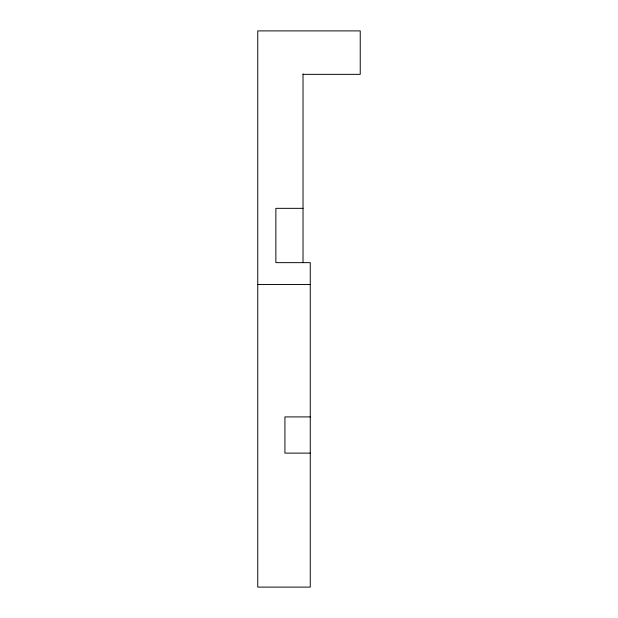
<?xml version="1.0" encoding="UTF-8"?>
<svg xmlns="http://www.w3.org/2000/svg" width="618" height="618" viewBox="0 0 618 618"><rect width="100%" height="100%" fill="white"/><g stroke="black" fill="none" stroke-linecap="round" stroke-linejoin="round"><path stroke-width="0.93" d="M303.029 74.353L360.24 74.353L360.24 30.9L257.76 30.9L257.76 587.1L310.267 587.1L310.267 262.65L275.867 262.65L275.867 208.336L303.029 208.336M257.76 284.512L310.267 284.512M310.267 416.911L284.921 416.911L284.921 453.118L310.267 453.118M303.029 73.851L303.029 262.65"/></g></svg>
